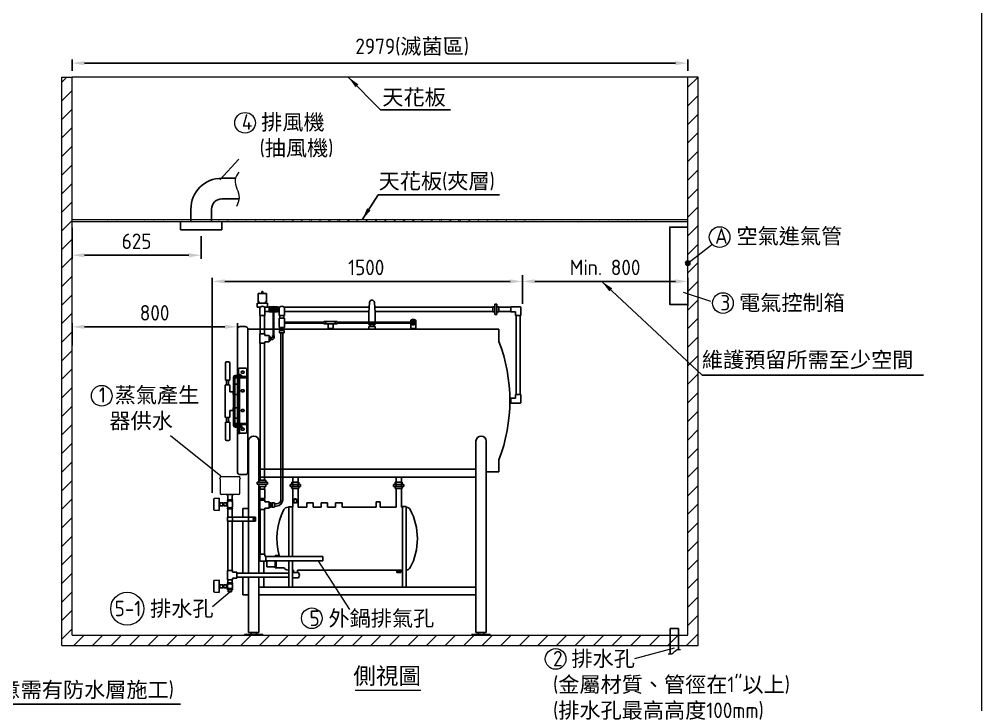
# Model space of a CAD drawing. Header units: millimetres. Extents: x -206886 to -195166, y -25068 to -16828.
# Drawn here: x -199822 to -195166, y -23150 to -19833 of the extents above; entities that cross this region are included whole.
import ezdxf

# ---------------------------------------------------------------- set-up
doc = ezdxf.new("R2010")
doc.units = ezdxf.units.MM
doc.linetypes.add('HIDDEN', pattern=[9.525, 6.35, -3.175])
doc.layers.get('0').update_dxf_attribs({"lineweight": 25})
for name, color, linetype, lineweight in [('D', 3, 'Continuous', 13), ('F', 7, 'Continuous', 15), ('H', 2, 'HIDDEN', 15), ('S', 4, 'Continuous', 15)]:
    doc.layers.add(name, color=color, linetype=linetype, lineweight=lineweight)
doc.styles.get("Standard").update_dxf_attribs({"font": 'KAIU.TTF'})
doc.styles.add('STU25', font='isocp2.shx')
doc.dimstyles.new('STU25', dxfattribs={"dimscale": 30, "dimtxt": 2.5, "dimasz": 2, "dimexe": 0.6, "dimexo": 1, "dimgap": 1, "dimtad": 1, "dimdsep": 46, "dimtxsty": 'STU25', "dimcen": 2, "dimazin": 2, "dimtfac": 1, "dimtmove": 0, "dimatfit": 3, "dimfxl": 0, "dimtolj": 1, "dimtzin": 0, "dimarcsym": 0})
doc.dimstyles.new('STU25$7', dxfattribs={"dimscale": 30, "dimtxt": 2.5, "dimasz": 2, "dimexe": 1.25, "dimexo": 0.625, "dimgap": 1, "dimtad": 0, "dimdec": 4, "dimdsep": 46, "dimtxsty": 'STU25', "dimcen": 2.5, "dimazin": 2, "dimtfac": 1, "dimtdec": 4, "dimtmove": 0, "dimatfit": 3, "dimfxl": 0, "dimtolj": 1, "dimtzin": 0, "dimarcsym": 0})

# ---------------------------------------------------------------- blocks, each defined once
blk = doc.blocks.new('*D1')
at = {"layer": 'D', "color": 0, "linetype": 'Continuous', "lineweight": -2}
for p, q in [((-198888.3, -22123.7), (-198888.3, -21083.5)), ((-197388, -21210.8), (-197388, -21083.5)), ((-198828.3, -21101.5), (-197448, -21101.5))]:
    blk.add_line(p, q, dxfattribs=at)
at = {"layer": 'D', "color": 0}
for points in [[(-198828.3, -21091.5), (-198828.3, -21111.5), (-198888.3, -21101.5)], [(-197448, -21111.5), (-197448, -21091.5), (-197388, -21101.5)]]:
    blk.add_solid(points, dxfattribs=at)
at = {"layer": 'Defpoints', "color": 0}
for p in [(-197388, -21101.5), (-197388, -21240.8), (-198888.3, -22153.7)]:
    blk.add_point(p, dxfattribs=at)
at = {"layer": 'D', "color": 0, "insert": (-198143.7, -21034), "char_height": 75, "attachment_point": 5, "style": 'STU25'}
blk.add_mtext('\\A1;1500', dxfattribs=at)
blk = doc.blocks.new('*D5')
at = {"layer": 'D', "color": 0, "linetype": 'Continuous', "lineweight": -2}
for p, q in [((-199567.1, -20843), (-199567.1, -20992.9)), ((-198942.1, -20882.1), (-198942.1, -20992.9)), ((-199507.1, -20974.9), (-199002.1, -20974.9))]:
    blk.add_line(p, q, dxfattribs=at)
at = {"layer": 'D', "color": 0}
for points in [[(-199507.1, -20964.9), (-199507.1, -20984.9), (-199567.1, -20974.9)], [(-199002.1, -20984.9), (-199002.1, -20964.9), (-198942.1, -20974.9)]]:
    blk.add_solid(points, dxfattribs=at)
at = {"layer": 'Defpoints', "color": 0}
for p in [(-199567.1, -20813), (-198942.1, -20852.1), (-198942.1, -20974.9)]:
    blk.add_point(p, dxfattribs=at)
at = {"layer": 'D', "color": 0, "insert": (-199254.6, -20907.4), "char_height": 75, "attachment_point": 5, "style": 'STU25'}
blk.add_mtext('\\A1;625', dxfattribs=at)
blk = doc.blocks.new('*D13')
at = {"layer": 'D', "color": 0, "lineweight": -2}
for p, q in [((-197388, -21071.5), (-197388, -21083.5)), ((-196588, -21219.5), (-196588, -21083.5)), ((-197328, -21101.5), (-196648, -21101.5))]:
    blk.add_line(p, q, dxfattribs=at)
at = {"layer": 'D', "color": 0}
for points in [[(-197328, -21091.5), (-197328, -21111.5), (-197388, -21101.5)], [(-196648, -21111.5), (-196648, -21091.5), (-196588, -21101.5)]]:
    blk.add_solid(points, dxfattribs=at)
at = {"layer": 'Defpoints', "color": 0}
for p in [(-197388, -21101.5), (-196588, -21101.5), (-196588, -21249.5)]:
    blk.add_point(p, dxfattribs=at)
at = {"layer": 'D', "color": 0, "insert": (-196988, -21034), "char_height": 75, "attachment_point": 5, "style": 'STU25'}
blk.add_mtext('\\A1;{\\Fisocp2.shx;Min. 800}', dxfattribs=at)
blk = doc.blocks.new('*D14')
at = {"layer": 'D', "color": 0, "lineweight": -2}
for p, q in [((-199567.1, -20083), (-199567.1, -20027.5)), ((-199507.1, -20045.5), (-196648, -20045.5)), ((-196588, -20083), (-196588, -20027.5))]:
    blk.add_line(p, q, dxfattribs=at)
at = {"layer": 'D', "color": 0}
for points in [[(-199507.1, -20035.5), (-199507.1, -20055.5), (-199567.1, -20045.5)], [(-196648, -20055.5), (-196648, -20035.5), (-196588, -20045.5)]]:
    blk.add_solid(points, dxfattribs=at)
at = {"layer": 'Defpoints', "color": 0}
for p in [(-196588, -20045.5), (-199567.1, -20113), (-196588, -20113)]:
    blk.add_point(p, dxfattribs=at)
at = {"layer": 'D', "color": 0, "insert": (-197921.4, -19968.3), "char_height": 75, "attachment_point": 5, "style": 'STU25'}
blk.add_mtext('\\A1;2979({\\f標楷體|b0|i0|c136|p65;滅菌區})', dxfattribs=at)
blk = doc.blocks.new('*D16')
at = {"layer": 'D', "color": 0, "lineweight": -2}
for p, q in [((-199567.1, -21411.9), (-199567.1, -21303.2)), ((-198827.1, -21321.2), (-199507.1, -21321.2)), ((-198767.1, -21411.9), (-198767.1, -21303.2))]:
    blk.add_line(p, q, dxfattribs=at)
at = {"layer": 'D', "color": 0}
for points in [[(-199507.1, -21311.2), (-199507.1, -21331.2), (-199567.1, -21321.2)], [(-198827.1, -21331.2), (-198827.1, -21311.2), (-198767.1, -21321.2)]]:
    blk.add_solid(points, dxfattribs=at)
at = {"layer": 'Defpoints', "color": 0}
for p in [(-199567.1, -21321.2), (-199567.1, -21441.9), (-198767.1, -21441.9)]:
    blk.add_point(p, dxfattribs=at)
at = {"layer": 'D', "color": 0, "insert": (-199167.4, -21253.7), "char_height": 75, "attachment_point": 5, "style": 'STU25'}
blk.add_mtext('\\A1;800', dxfattribs=at)

msp = doc.modelspace()

# ---------------------------------------------------------------- hatches: boundary and pattern name
msp.add_hatch(color=256).paths.add_polyline_path([(-196577.238, -21012.983, 1), (-196598.76, -21012.983, 1)])
at = {"layer": 'H', "linetype": 'HIDDEN', "ltscale": 5}
h = msp.add_hatch(dxfattribs=at)
h.set_pattern_fill('ANSI31', color=256, scale=20, style=0)
h.set_pattern_definition([(45, (34727.224, -2757.02), (-44.90128, 44.90128), [])])
h.paths.add_polyline_path([(-199617.072, -20112.983), (-199617.072, -22862.983), (-196537.999, -22862.983), (-196537.999, -20112.983), (-196587.999, -20112.983), (-196587.999, -22812.983), (-199567.072, -22812.983), (-199567.072, -20112.983)])
at = {"layer": 'H'}
h = msp.add_hatch(dxfattribs=at)
h.set_pattern_fill('ANSI31', color=256, scale=10, style=0)
h.set_pattern_definition([(45, (34446.407, -3296.693), (-22.4506403, 22.4506403), [])])
edge = h.paths.add_edge_path()
edge.add_line((-196587.999, -20812.983), (-199567.072, -20812.983))
edge.add_line((-196587.999, -20802.983), (-199567.072, -20802.983))

# ---------------------------------------------------------------- linework, layer by layer
at = {"linetype": 'Continuous'}
for p, q in [((-198842.072, -20602.235), (-198776.152, -20602.235)), ((-198842.072, -20702.235), (-198758.778, -20702.235)), ((-198992.072, -20812.983), (-198992.072, -20752.235)), ((-198892.072, -20812.983), (-198892.072, -20752.235)), ((-199042.072, -20812.983), (-199042.072, -20852.127)), ((-198842.072, -20812.983), (-198842.072, -20852.127)), ((-199042.072, -20852.127), (-198842.072, -20852.127)), ((-198666.072, -21200.26), (-198666.072, -21160.26)), ((-198666.072, -21160.26), (-198626.072, -21160.26)), ((-198649.072, -21160.26), (-198649.072, -21150.26)), ((-198649.072, -21150.26), (-198643.072, -21150.26)), ((-198643.072, -21160.26), (-198643.072, -21150.26)), ((-198626.072, -21200.26), (-198626.072, -21160.26)), ((-198671.072, -21216.77), (-198671.072, -21206.77)), ((-198671.072, -21206.77), (-198621.072, -21206.77)), ((-198671.072, -21226.77), (-198671.072, -21216.77)), ((-198658.572, -21226.77), (-198671.072, -21226.77)), ((-198666.072, -21200.26), (-198661.072, -21200.26)), ((-198661.072, -21206.77), (-198661.072, -21200.26)), ((-198646.072, -21221.77), (-198658.572, -21226.77)), ((-198658.572, -21226.77), (-198658.572, -21266.77)), ((-198633.572, -21226.77), (-198646.072, -21221.77)), ((-198633.572, -21266.77), (-198633.572, -21226.77)), ((-198612.655, -21226.77), (-198633.572, -21226.77)), ((-198621.072, -21226.77), (-198633.572, -21226.77)), ((-198631.072, -21200.26), (-198626.072, -21200.26)), ((-198631.072, -21206.77), (-198631.072, -21200.26)), ((-198621.072, -21216.77), (-198621.072, -21206.77)), ((-198621.072, -21226.77), (-198621.072, -21216.77)), ((-198612.655, -21224.27), (-198612.655, -21249.27)), ((-198612.655, -21224.27), (-198596.873, -21224.27)), ((-198588.437, -21224.27), (-198572.655, -21224.27)), ((-198572.655, -21249.27), (-198572.655, -21224.27)), ((-198552.279, -21221.77), (-198564.779, -21226.77)), ((-198564.779, -21226.77), (-198564.779, -21266.77)), ((-198539.779, -21226.77), (-198552.279, -21221.77)), ((-198539.779, -21266.77), (-198539.779, -21226.77)), ((-198127.928, -21203.377), (-198131.072, -21252.26)), ((-198104.217, -21203.377), (-198101.072, -21252.26)), ((-197531.794, -21224.27), (-197531.794, -21249.27)), ((-197521.794, -21224.27), (-197531.794, -21224.27)), ((-197521.794, -21261.77), (-197521.794, -21211.77)), ((-197511.794, -21211.77), (-197521.794, -21211.77)), ((-197521.794, -21224.27), (-197521.794, -21249.27)), ((-197511.794, -21261.77), (-197511.794, -21211.77)), ((-197511.794, -21224.27), (-197511.794, -21249.27)), ((-197501.794, -21224.27), (-197511.794, -21224.27)), ((-197501.794, -21224.27), (-197501.794, -21249.27)), ((-197443.696, -21226.77), (-197501.794, -21226.77)), ((-197443.696, -21224.27), (-197443.696, -21249.27)), ((-197443.696, -21224.27), (-197397.999, -21224.27)), ((-197395.999, -21266.384), (-197395.999, -21226.27)), ((-198658.572, -21266.77), (-198633.572, -21266.77)), ((-198612.655, -21246.77), (-198633.572, -21246.77)), ((-198612.655, -21249.27), (-198596.873, -21249.27)), ((-198588.437, -21249.27), (-198572.655, -21249.27)), ((-198564.779, -21266.77), (-198539.779, -21266.77)), ((-198564.779, -21278.77), (-198564.779, -21323.77)), ((-198564.779, -21278.77), (-198539.779, -21278.77)), ((-198562.279, -21266.77), (-198562.279, -21278.77)), ((-198542.279, -21266.77), (-198542.279, -21278.77)), ((-198539.779, -21323.77), (-198539.779, -21278.77)), ((-198131.072, -21299.27), (-198131.072, -21252.26)), ((-198101.072, -21299.27), (-198101.072, -21252.26)), ((-197521.794, -21249.27), (-197531.794, -21249.27)), ((-197511.794, -21261.77), (-197521.794, -21261.77)), ((-197501.794, -21249.27), (-197511.794, -21249.27)), ((-197443.696, -21246.77), (-197501.794, -21246.77)), ((-197443.696, -21249.27), (-197420.999, -21249.27)), ((-197420.999, -21249.27), (-197420.999, -21266.384)), ((-197420.999, -21266.384), (-197395.999, -21266.384)), ((-197418.499, -21648.646), (-197418.499, -21266.384)), ((-197398.499, -21648.646), (-197398.499, -21266.384)), ((-197398.499, -21266.384), (-197395.999, -21266.384)), ((-198754.072, -21320.26), (-198729.072, -21320.26)), ((-198564.779, -21323.77), (-198539.779, -21323.77)), ((-198560.664, -21323.77), (-198560.664, -21328.77)), ((-198543.446, -21323.77), (-198543.446, -21328.77)), ((-198328.572, -21306.27), (-198328.572, -21328.647)), ((-198303.572, -21328.647), (-198303.572, -21306.27)), ((-198131.072, -21309.26), (-198131.072, -21303.27)), ((-198131.072, -21309.26), (-198101.072, -21309.26)), ((-198126.072, -21319.26), (-198126.072, -21309.26)), ((-198106.072, -21319.26), (-198106.072, -21309.26)), ((-198101.072, -21309.26), (-198101.072, -21303.27)), ((-197916.072, -21283.647), (-197928.572, -21288.647)), ((-197928.572, -21288.647), (-197928.572, -21299.27)), ((-197928.572, -21303.27), (-197928.572, -21328.647)), ((-197903.572, -21288.647), (-197916.072, -21283.647)), ((-197903.572, -21328.647), (-197903.572, -21288.647)), ((-198658.572, -21355.875), (-198633.572, -21355.875)), ((-198658.572, -21355.875), (-198658.572, -21400.875)), ((-198633.572, -21363.375), (-198633.572, -21355.875)), ((-198613.572, -21363.375), (-198633.572, -21363.375)), ((-198613.572, -21363.375), (-198613.572, -21393.375)), ((-198613.572, -21389.664), (-198613.572, -21367.692)), ((-198613.572, -21367.692), (-198608.572, -21367.692)), ((-198613.572, -21386.985), (-198613.572, -21369.766)), ((-198608.572, -21367.692), (-198608.572, -21389.664)), ((-198563.343, -21328.77), (-198563.343, -21333.77)), ((-198563.343, -21328.77), (-198541.371, -21328.77)), ((-198541.371, -21333.77), (-198563.343, -21333.77)), ((-198563.343, -21338.77), (-198563.343, -21349.648)), ((-198563.343, -21338.77), (-198541.371, -21338.77)), ((-198541.371, -21349.648), (-198563.343, -21349.648)), ((-198560.664, -21328.77), (-198543.446, -21328.77)), ((-198560.664, -21333.77), (-198560.664, -21338.77)), ((-198560.664, -21338.77), (-198543.446, -21338.77)), ((-198543.446, -21333.77), (-198543.446, -21338.77)), ((-198541.371, -21328.77), (-198541.371, -21333.77)), ((-198541.371, -21338.77), (-198541.371, -21349.648)), ((-198328.572, -21328.647), (-198303.572, -21328.647)), ((-197928.572, -21328.647), (-197903.572, -21328.647)), ((-198658.572, -21400.875), (-198633.572, -21400.875)), ((-198633.572, -21393.375), (-198633.572, -21400.875)), ((-198613.572, -21393.375), (-198633.572, -21393.375)), ((-198613.572, -21389.664), (-198608.572, -21389.664)), ((-198825.036, -21580.076), (-198825.036, -21496.349)), ((-198820.036, -21491.349), (-198809.036, -21491.349)), ((-198804.036, -21580.076), (-198804.036, -21496.349)), ((-198777.572, -21556.26), (-198745.572, -21556.26)), ((-198766.539, -21552.224), (-198767.081, -21552.766)), ((-198767.081, -21555.718), (-198767.081, -21552.766)), ((-198767.081, -21555.718), (-198766.539, -21556.26)), ((-198766.539, -21552.224), (-198752.606, -21552.224)), ((-198766.539, -21556.26), (-198752.606, -21556.26)), ((-198752.606, -21552.224), (-198752.063, -21552.766)), ((-198752.063, -21555.718), (-198752.606, -21556.26)), ((-198752.063, -21555.718), (-198752.063, -21552.766)), ((-198745.572, -21556.26), (-198745.572, -21562.26)), ((-198824.536, -21602.51), (-198826.036, -21604.01)), ((-198826.036, -21604.01), (-198826.036, -21758.51)), ((-198825.036, -21580.076), (-198804.036, -21580.076)), ((-198824.536, -21602.51), (-198804.536, -21602.51)), ((-198819.286, -21602.51), (-198819.286, -21580.076)), ((-198809.786, -21602.51), (-198809.786, -21580.076)), ((-198804.536, -21602.51), (-198803.036, -21604.01)), ((-198803.036, -21604.01), (-198803.036, -21636.26)), ((-198785.572, -21563.76), (-198785.557, -21563.76)), ((-198785.572, -21798.26), (-198785.572, -21564.26)), ((-198779.572, -21564.26), (-198779.572, -21798.26)), ((-198779.572, -21564.76), (-198779.572, -21564.76)), ((-198767.072, -21598.76), (-198779.572, -21598.76)), ((-198745.572, -21562.26), (-198777.572, -21562.26)), ((-198762.999, -21788.26), (-198762.999, -21568.26)), ((-198756.146, -21788.26), (-198756.146, -21568.26)), ((-198803.036, -21636.26), (-198789.536, -21636.26)), ((-198788.036, -21637.76), (-198789.536, -21636.26)), ((-198788.036, -21637.76), (-198788.036, -21648.76)), ((-198788.036, -21648.76), (-198785.572, -21648.76)), ((-198779.572, -21648.76), (-198767.072, -21648.76)), ((-197420.999, -21648.646), (-197395.999, -21648.646)), ((-197420.999, -21665.76), (-197420.999, -21648.646)), ((-197398.499, -21648.646), (-197395.999, -21648.646)), ((-197395.999, -21648.646), (-197395.999, -21688.76)), ((-197443.696, -21665.76), (-197443.696, -21690.76)), ((-197443.696, -21665.76), (-197420.999, -21665.76)), ((-197443.696, -21690.76), (-197397.999, -21690.76)), ((-198789.536, -21726.26), (-198803.036, -21726.26)), ((-198803.036, -21726.26), (-198803.036, -21758.51)), ((-198789.536, -21726.26), (-198788.036, -21724.76)), ((-198785.572, -21713.76), (-198788.036, -21713.76)), ((-198788.036, -21713.76), (-198788.036, -21724.76)), ((-198767.072, -21713.76), (-198779.572, -21713.76)), ((-198824.536, -21760.01), (-198826.036, -21758.51)), ((-198825.036, -21782.445), (-198804.036, -21782.445)), ((-198825.036, -21782.445), (-198825.036, -21866.171)), ((-198804.536, -21760.01), (-198824.536, -21760.01)), ((-198819.286, -21760.01), (-198819.286, -21782.445)), ((-198809.786, -21760.01), (-198809.786, -21782.445)), ((-198804.536, -21760.01), (-198803.036, -21758.51)), ((-198804.036, -21782.445), (-198804.036, -21866.171)), ((-198779.572, -21763.76), (-198767.072, -21763.76)), ((-198785.557, -21798.76), (-198785.572, -21798.76)), ((-198767.072, -21798.76), (-198779.572, -21798.76)), ((-198779.572, -21798.76), (-198779.572, -21798.76)), ((-198745.572, -21800.26), (-198777.572, -21800.26)), ((-198745.572, -21806.26), (-198777.572, -21806.26)), ((-198762.999, -21800.26), (-198762.999, -21794.26)), ((-198762.999, -21833.197), (-198762.999, -21806.26)), ((-198762.457, -21837.224), (-198762.999, -21833.197)), ((-198762.457, -21837.224), (-198759.572, -21837.224)), ((-198756.688, -21837.224), (-198759.572, -21837.224)), ((-198756.688, -21837.224), (-198756.146, -21833.197)), ((-198756.146, -21800.26), (-198756.146, -21794.26)), ((-198756.146, -21833.197), (-198756.146, -21806.26)), ((-198745.572, -21800.26), (-198745.572, -21806.26)), ((-198820.036, -21871.171), (-198809.036, -21871.171)), ((-198754.072, -22036.26), (-198729.072, -22036.26)), ((-198663.072, -22062.983), (-198663.072, -22072.983)), ((-198629.072, -22062.983), (-198629.072, -22072.983)), ((-198671.072, -22079.622), (-198672.216, -22079.622)), ((-198671.072, -22082.983), (-198671.072, -22072.983)), ((-198663.072, -22092.983), (-198663.072, -22082.983)), ((-198658.572, -22092.983), (-198633.572, -22092.983)), ((-198658.572, -22106.328), (-198658.572, -22151.328)), ((-198658.572, -22106.328), (-198633.572, -22106.328)), ((-198656.072, -22092.983), (-198656.072, -22106.328)), ((-198636.072, -22092.983), (-198636.072, -22106.328)), ((-198633.572, -22106.328), (-198633.572, -22151.328)), ((-198629.072, -22092.983), (-198629.072, -22082.983)), ((-198621.072, -22082.983), (-198621.072, -22072.983)), ((-198511.072, -22093.26), (-198511.072, -22083.26)), ((-198503.072, -22073.26), (-198503.072, -22083.26)), ((-198503.072, -22103.26), (-198503.072, -22093.26)), ((-198469.072, -22073.26), (-198469.072, -22083.26)), ((-198469.072, -22103.26), (-198469.072, -22093.26)), ((-198461.072, -22093.26), (-198461.072, -22083.26)), ((-198011.072, -22093.26), (-198011.072, -22083.26)), ((-198003.072, -22073.26), (-198003.072, -22083.26)), ((-198003.072, -22103.26), (-198003.072, -22093.26)), ((-197969.072, -22073.26), (-197969.072, -22083.26)), ((-197969.072, -22103.26), (-197969.072, -22093.26)), ((-197961.072, -22093.26), (-197961.072, -22083.26)), ((-198815.353, -22158.54), (-198815.353, -22163.54)), ((-198815.353, -22158.54), (-198790.353, -22158.54)), ((-198815.353, -22163.54), (-198790.353, -22163.54)), ((-198813.003, -22157.136), (-198813.003, -22139.464)), ((-198813.003, -22158.54), (-198792.703, -22158.54)), ((-198792.703, -22157.136), (-198792.703, -22139.464)), ((-198790.353, -22163.54), (-198790.353, -22158.54)), ((-198658.572, -22151.328), (-198633.572, -22151.328)), ((-198658.572, -22160.483), (-198658.572, -22205.483)), ((-198658.572, -22160.483), (-198633.572, -22160.483)), ((-198656.072, -22151.328), (-198656.072, -22160.483)), ((-198636.072, -22151.328), (-198636.072, -22160.483)), ((-198633.572, -22167.983), (-198633.572, -22160.483)), ((-198855.322, -22178.709), (-198852.064, -22178.709)), ((-198855.322, -22181.709), (-198852.064, -22181.709)), ((-198852.064, -22172.709), (-198852.064, -22187.709)), ((-198837.646, -22172.709), (-198852.064, -22172.709)), ((-198852.064, -22187.709), (-198837.646, -22187.709)), ((-198837.646, -22187.709), (-198837.646, -22172.709)), ((-198837.646, -22174.709), (-198833.298, -22174.709)), ((-198837.646, -22185.709), (-198833.298, -22185.709)), ((-198833.298, -22187.709), (-198833.298, -22172.709)), ((-198820.065, -22172.709), (-198833.298, -22172.709)), ((-198833.298, -22187.709), (-198820.065, -22187.709)), ((-198820.065, -22187.709), (-198820.065, -22172.709)), ((-198820.065, -22174.709), (-198815.26, -22174.709)), ((-198820.065, -22185.709), (-198815.26, -22185.709)), ((-198815.353, -22201.877), (-198815.353, -22196.877)), ((-198815.353, -22196.877), (-198790.353, -22196.877)), ((-198815.353, -22201.877), (-198790.353, -22201.877)), ((-198815.26, -22185.709), (-198815.26, -22174.709)), ((-198790.353, -22196.877), (-198790.353, -22201.877)), ((-198658.572, -22205.483), (-198633.572, -22205.483)), ((-198613.572, -22167.983), (-198633.572, -22167.983)), ((-198613.572, -22197.983), (-198633.572, -22197.983)), ((-198633.572, -22197.983), (-198633.572, -22205.483)), ((-198613.572, -22167.983), (-198613.572, -22197.983)), ((-198613.572, -22191.593), (-198613.572, -22174.374)), ((-198613.572, -22174.374), (-198608.572, -22174.374)), ((-198613.572, -22175.983), (-198613.572, -22189.983)), ((-198613.572, -22191.593), (-198608.572, -22191.593)), ((-198608.572, -22172.3), (-198603.572, -22172.3)), ((-198608.572, -22194.272), (-198608.572, -22172.3)), ((-198608.572, -22191.593), (-198608.572, -22174.374)), ((-198608.572, -22194.272), (-198603.572, -22194.272)), ((-198603.572, -22172.3), (-198603.572, -22194.272)), ((-198603.572, -22174.374), (-198598.572, -22174.374)), ((-198603.572, -22191.593), (-198598.572, -22191.593)), ((-198598.572, -22194.272), (-198598.572, -22172.3)), ((-198598.572, -22172.3), (-198587.694, -22172.3)), ((-198598.572, -22191.593), (-198598.572, -22174.374)), ((-198598.572, -22194.272), (-198587.694, -22194.272)), ((-198587.694, -22172.3), (-198587.694, -22194.272)), ((-198587.694, -22178.286), (-198577.279, -22178.286)), ((-198587.694, -22188.286), (-198577.279, -22188.286)), ((-198517.379, -22193.76), (-198522.072, -22193.76)), ((-198812.853, -22242.108), (-198814.853, -22242.108)), ((-198814.853, -22242.108), (-198814.853, -22262.108)), ((-198704.126, -22242.108), (-198812.853, -22242.108)), ((-198791.385, -22242.108), (-198791.385, -22262.108)), ((-198704.126, -22242.108), (-198679.166, -22242.108)), ((-198679.166, -22242.108), (-198679.166, -22262.108)), ((-198679.166, -22262.108), (-198814.853, -22262.108)), ((-198658.572, -22420.483), (-198633.572, -22420.483)), ((-198658.572, -22420.483), (-198658.572, -22450.483)), ((-198633.572, -22430.483), (-198633.572, -22420.483)), ((-198628.572, -22430.483), (-198628.572, -22455.483)), ((-198354.191, -22432.983), (-198628.572, -22432.983)), ((-198354.191, -22452.983), (-198628.572, -22452.983)), ((-198815.353, -22500.483), (-198790.353, -22500.483)), ((-198815.353, -22500.483), (-198815.353, -22545.483)), ((-198790.353, -22507.983), (-198790.353, -22500.483)), ((-198770.353, -22507.983), (-198790.353, -22507.983)), ((-198770.353, -22507.983), (-198770.353, -22537.983)), ((-198517.379, -22512.983), (-198770.353, -22512.983)), ((-198517.379, -22532.983), (-198770.353, -22532.983)), ((-198517.379, -22497.76), (-198522.072, -22497.76)), ((-198500.379, -22535.483), (-198470.972, -22535.483)), ((-198465.972, -22522.983), (-198470.972, -22510.483)), ((-198470.972, -22535.483), (-198465.972, -22522.983)), ((-198855.322, -22574.697), (-198851.33, -22574.697)), ((-198855.322, -22577.697), (-198851.33, -22577.697)), ((-198851.33, -22568.697), (-198851.33, -22583.697)), ((-198836.911, -22568.697), (-198851.33, -22568.697)), ((-198851.33, -22583.697), (-198836.911, -22583.697)), ((-198836.911, -22583.697), (-198836.911, -22568.697)), ((-198836.911, -22570.697), (-198832.564, -22570.697)), ((-198836.911, -22581.697), (-198832.564, -22581.697)), ((-198832.564, -22583.697), (-198832.564, -22568.697)), ((-198819.331, -22568.697), (-198832.564, -22568.697)), ((-198832.564, -22583.697), (-198819.331, -22583.697)), ((-198819.331, -22583.697), (-198819.331, -22568.697)), ((-198819.331, -22570.697), (-198814.525, -22570.697)), ((-198819.331, -22581.697), (-198814.525, -22581.697)), ((-198815.353, -22545.483), (-198790.353, -22545.483)), ((-198815.353, -22559.483), (-198790.353, -22559.483)), ((-198815.353, -22559.483), (-198815.353, -22564.483)), ((-198815.353, -22564.483), (-198790.353, -22564.483)), ((-198812.853, -22545.483), (-198812.853, -22559.483)), ((-198792.853, -22545.483), (-198792.853, -22559.483)), ((-198770.353, -22537.983), (-198790.353, -22537.983)), ((-198790.353, -22537.983), (-198790.353, -22545.483)), ((-198790.353, -22564.483), (-198790.353, -22559.483)), ((-198815.353, -22592.91), (-198815.353, -22587.91)), ((-198815.353, -22587.91), (-198790.353, -22587.91)), ((-198815.353, -22592.91), (-198790.353, -22592.91)), ((-198810.853, -22592.91), (-198810.853, -22604.051)), ((-198810.853, -22604.051), (-198794.853, -22604.051)), ((-198794.853, -22592.91), (-198794.853, -22604.051)), ((-198790.353, -22587.91), (-198790.353, -22592.91)), ((-198643.308, -22809.983), (-198732.308, -22809.983)), ((-198732.308, -22809.983), (-198732.308, -22812.983)), ((-198732.308, -22812.983), (-198643.308, -22812.983)), ((-198701.087, -22799.983), (-198701.087, -22809.983)), ((-198674.529, -22809.983), (-198674.529, -22799.983)), ((-198643.308, -22812.983), (-198643.308, -22809.983)), ((-197543.308, -22809.983), (-197632.308, -22809.983)), ((-197632.308, -22809.983), (-197632.308, -22812.983)), ((-197632.308, -22812.983), (-197543.308, -22812.983)), ((-197601.087, -22799.983), (-197601.087, -22809.983)), ((-197574.529, -22809.983), (-197574.529, -22799.983)), ((-197543.308, -22812.983), (-197543.308, -22809.983)), ((-196632.999, -22780.608), (-196672.999, -22780.608)), ((-196672.999, -22780.608), (-196672.999, -22903.865)), ((-196632.999, -22780.608), (-196632.999, -22882.032))]:
    msp.add_line(p, q, dxfattribs=at)
for p, q in [((-198572.655, -21226.77), (-198564.779, -21226.77)), ((-198539.779, -21226.77), (-198129.433, -21226.77)), ((-198102.712, -21226.77), (-197531.794, -21226.77)), ((-198656.072, -21355.875), (-198656.072, -21266.77)), ((-198656.072, -21266.77), (-198636.072, -21266.77)), ((-198636.072, -21266.77), (-198636.072, -21355.875)), ((-198594.655, -21236.77), (-198594.655, -21363.678)), ((-198590.655, -21236.77), (-198590.655, -21363.678)), ((-198572.655, -21246.77), (-198564.779, -21246.77)), ((-198539.779, -21246.77), (-198130.719, -21246.77)), ((-198101.426, -21246.77), (-197531.794, -21246.77)), ((-198539.779, -21299.27), (-198348.572, -21299.27)), ((-198539.779, -21303.27), (-198348.572, -21303.27)), ((-198283.572, -21296.27), (-198348.572, -21296.27)), ((-198348.572, -21296.27), (-198348.572, -21306.27)), ((-198348.572, -21306.27), (-198283.572, -21306.27)), ((-198338.572, -21296.27), (-198338.572, -21306.27)), ((-198293.572, -21296.27), (-198293.572, -21306.27)), ((-198283.572, -21296.27), (-198283.572, -21306.27)), ((-198283.572, -21299.27), (-197916.072, -21299.27)), ((-198283.572, -21303.27), (-197916.072, -21303.27)), ((-198131.572, -21319.26), (-198100.572, -21319.26)), ((-198131.572, -21333.26), (-198131.572, -21319.26)), ((-198100.572, -21319.26), (-198100.572, -21333.26)), ((-198767.072, -21556.26), (-198767.072, -21333.26)), ((-198716.072, -21333.26), (-198716.072, -22023.26)), ((-198716.072, -21333.26), (-198563.343, -21333.26)), ((-198588.655, -21363.678), (-198596.655, -21363.678)), ((-198596.655, -21363.678), (-198596.655, -21371.678)), ((-198588.655, -21371.678), (-198588.655, -21363.678)), ((-198557.279, -22158.286), (-198557.279, -21349.648)), ((-198547.279, -22158.286), (-198547.279, -21349.648)), ((-198541.371, -21333.26), (-197501.842, -21333.26)), ((-198326.072, -21333.26), (-198326.072, -21328.647)), ((-198306.072, -21333.26), (-198306.072, -21328.647)), ((-197926.072, -21333.26), (-197926.072, -21328.647)), ((-197906.072, -21328.647), (-197906.072, -21333.26)), ((-197906.072, -21333.26), (-197906.072, -21328.647)), ((-197501.842, -21391.971), (-197501.842, -21333.26)), ((-198656.072, -22062.983), (-198656.072, -21400.875)), ((-198636.072, -21400.875), (-198636.072, -22062.983)), ((-198608.572, -21374.678), (-198599.655, -21374.678)), ((-198608.572, -21382.678), (-198599.655, -21382.678)), ((-198753.072, -21556.26), (-198766.072, -21556.26)), ((-198761.572, -21525.952), (-198761.572, -21552.224)), ((-198756.572, -21520.952), (-198726.572, -21520.952)), ((-198721.572, -21525.952), (-198721.572, -21830.569)), ((-198775.572, -21562.26), (-198721.572, -21562.26)), ((-198775.572, -21562.26), (-198775.572, -21568.26)), ((-198775.572, -21568.26), (-198721.572, -21568.26)), ((-198767.072, -21788.26), (-198767.072, -21568.26)), ((-197443.696, -21668.26), (-197448.771, -21668.26)), ((-197448.771, -21688.26), (-197443.696, -21688.26)), ((-197443.696, -21688.26), (-197443.696, -21668.26)), ((-197443.696, -21688.26), (-197443.696, -21668.26)), ((-198775.572, -21788.26), (-198721.572, -21788.26)), ((-198775.572, -21794.26), (-198775.572, -21788.26)), ((-198775.572, -21794.26), (-198721.572, -21794.26)), ((-198767.072, -21800.26), (-198767.072, -21794.26)), ((-198767.072, -22023.26), (-198767.072, -21806.26)), ((-198756.572, -21835.569), (-198726.572, -21835.569)), ((-198712.808, -21879.983), (-198712.808, -21874.983)), ((-198712.808, -21879.983), (-198712.808, -22512.983)), ((-198662.808, -21874.983), (-198662.808, -22072.983)), ((-197612.808, -21874.983), (-197612.808, -22799.983)), ((-197562.808, -21879.983), (-197562.808, -21874.983)), ((-197562.808, -21879.983), (-197562.808, -22799.983)), ((-197501.842, -21964.55), (-197501.842, -22023.26)), ((-198716.072, -22023.26), (-198712.808, -22023.26)), ((-198662.808, -22009.983), (-197612.808, -22009.983)), ((-197562.808, -22023.26), (-197501.842, -22023.26)), ((-198663.072, -22062.983), (-198629.072, -22062.983)), ((-198662.808, -22048.483), (-197612.808, -22048.483)), ((-198662.808, -22048.483), (-197612.808, -22048.483)), ((-198499.36, -22093.26), (-198499.36, -22048.483)), ((-198473.072, -22048.483), (-198473.072, -22093.26)), ((-197999.36, -22093.26), (-197999.36, -22048.483)), ((-197973.072, -22048.483), (-197973.072, -22093.26)), ((-198671.072, -22072.983), (-198621.072, -22072.983)), ((-198671.072, -22082.983), (-198621.072, -22082.983)), ((-198663.072, -22092.983), (-198629.072, -22092.983)), ((-198662.808, -22082.983), (-198662.808, -22512.983)), ((-198511.072, -22083.26), (-198461.072, -22083.26)), ((-198511.072, -22093.26), (-198461.072, -22093.26)), ((-198503.072, -22073.26), (-198469.072, -22073.26)), ((-198503.072, -22103.26), (-198469.072, -22103.26)), ((-198473.36, -22073.26), (-198499.36, -22073.26)), ((-198473.072, -22073.26), (-198499.072, -22073.26)), ((-198473.072, -22073.26), (-198499.072, -22073.26)), ((-198473.072, -22073.26), (-198499.072, -22073.26)), ((-198473.072, -22073.26), (-198499.072, -22073.26)), ((-198499.072, -22103.26), (-198473.072, -22103.26)), ((-198497.072, -22103.26), (-198499.072, -22103.26)), ((-198499.072, -22103.26), (-198473.072, -22103.26)), ((-198499.072, -22103.26), (-198473.072, -22103.26)), ((-198499.072, -22193.26), (-198499.072, -22103.26)), ((-198475.072, -22103.26), (-198473.072, -22103.26)), ((-198473.072, -22103.26), (-198473.072, -22193.26)), ((-198011.072, -22083.26), (-197961.072, -22083.26)), ((-198011.072, -22093.26), (-197961.072, -22093.26)), ((-198003.072, -22073.26), (-197969.072, -22073.26)), ((-198003.072, -22103.26), (-197969.072, -22103.26)), ((-197973.36, -22073.26), (-197999.36, -22073.26)), ((-197973.072, -22073.26), (-197999.072, -22073.26)), ((-197973.072, -22073.26), (-197999.072, -22073.26)), ((-197973.072, -22073.26), (-197999.072, -22073.26)), ((-197999.072, -22103.26), (-197973.072, -22103.26)), ((-197997.072, -22103.26), (-197999.072, -22103.26)), ((-197999.072, -22103.26), (-197973.072, -22103.26)), ((-197999.072, -22193.26), (-197999.072, -22103.26)), ((-197975.072, -22103.26), (-197973.072, -22103.26)), ((-197973.072, -22103.26), (-197973.072, -22193.26)), ((-198802.853, -22132.983), (-198813.003, -22132.983)), ((-198813.003, -22157.136), (-198813.003, -22158.54)), ((-198792.703, -22132.983), (-198802.853, -22132.983)), ((-198792.703, -22158.54), (-198792.703, -22157.136)), ((-198812.853, -22242.108), (-198812.853, -22201.877)), ((-198792.853, -22201.877), (-198792.853, -22242.108)), ((-198741.438, -22200.483), (-198741.438, -22242.108)), ((-198741.438, -22200.483), (-198712.808, -22200.483)), ((-198656.072, -22420.483), (-198656.072, -22205.483)), ((-198636.072, -22205.483), (-198636.072, -22420.483)), ((-198517.379, -22191.76), (-198517.379, -22432.983)), ((-198517.379, -22191.76), (-198500.379, -22191.76)), ((-198500.379, -22191.76), (-198500.379, -22432.983)), ((-198500.379, -22193.26), (-198499.072, -22193.26)), ((-198473.072, -22193.26), (-198431.572, -22193.26)), ((-198431.572, -22172.26), (-198400.572, -22172.26)), ((-198431.572, -22193.26), (-198431.572, -22172.26)), ((-198400.572, -22172.26), (-198400.572, -22193.26)), ((-198400.572, -22193.26), (-198361.572, -22193.26)), ((-198361.572, -22172.26), (-198330.572, -22172.26)), ((-198361.572, -22193.26), (-198361.572, -22172.26)), ((-198330.572, -22172.26), (-198330.572, -22193.26)), ((-198330.572, -22193.26), (-198291.572, -22193.26)), ((-198291.572, -22172.26), (-198260.572, -22172.26)), ((-198291.572, -22193.26), (-198291.572, -22172.26)), ((-198260.572, -22172.26), (-198260.572, -22193.26)), ((-198260.572, -22193.26), (-198096.072, -22193.26)), ((-198096.072, -22168.26), (-198076.072, -22168.26)), ((-198096.072, -22193.26), (-198096.072, -22168.26)), ((-198076.072, -22168.26), (-198076.072, -22193.26)), ((-198076.072, -22193.26), (-197999.072, -22193.26)), ((-197973.072, -22193.26), (-197968.111, -22193.26)), ((-197968.111, -22191.26), (-197968.111, -22579.983)), ((-197968.111, -22191.26), (-197951.111, -22191.26)), ((-197951.111, -22191.26), (-197951.111, -22579.983)), ((-197951.111, -22193.76), (-197950.072, -22193.76)), ((-198812.853, -22500.483), (-198812.853, -22262.108)), ((-198792.853, -22262.108), (-198792.853, -22500.483)), ((-198741.438, -22262.108), (-198741.438, -22512.983)), ((-198628.572, -22430.483), (-198633.572, -22430.483)), ((-198585.007, -22431.76), (-198625.007, -22431.76)), ((-198625.007, -22431.76), (-198625.007, -22432.983)), ((-198585.007, -22426.76), (-198585.007, -22431.76)), ((-198585.007, -22426.76), (-198585.007, -22432.983)), ((-198580.007, -22426.76), (-198585.007, -22426.76)), ((-198580.007, -22426.76), (-198580.007, -22432.983)), ((-198580.007, -22426.76), (-198565.007, -22426.76)), ((-198354.191, -22432.983), (-198354.191, -22452.983)), ((-198628.572, -22455.483), (-198653.572, -22455.483)), ((-198638.554, -22512.983), (-198638.554, -22455.483)), ((-198625.007, -22452.983), (-198625.007, -22482.76)), ((-198585.007, -22482.76), (-198625.007, -22482.76)), ((-198585.007, -22452.983), (-198585.007, -22487.76)), ((-198580.007, -22487.76), (-198585.007, -22487.76)), ((-198580.007, -22452.983), (-198580.007, -22487.76)), ((-198580.007, -22487.76), (-198540.503, -22487.76)), ((-198517.379, -22452.983), (-198517.379, -22579.983)), ((-198500.379, -22452.983), (-198500.379, -22579.983)), ((-198741.438, -22532.983), (-198741.438, -22618.483)), ((-198712.808, -22532.983), (-198712.808, -22799.983)), ((-198662.808, -22532.983), (-198662.808, -22799.983)), ((-198638.554, -22579.983), (-198638.554, -22532.983)), ((-198500.379, -22498.26), (-198496.072, -22498.26)), ((-198500.379, -22510.483), (-198470.972, -22510.483)), ((-198496.072, -22510.483), (-198496.072, -22498.26)), ((-198476.072, -22498.26), (-197968.111, -22498.26)), ((-198476.072, -22498.26), (-198476.072, -22510.483)), ((-197996.072, -22498.26), (-197996.072, -22510.26)), ((-197996.072, -22510.26), (-197976.072, -22510.26)), ((-197976.072, -22498.26), (-197976.072, -22510.26)), ((-198662.808, -22579.983), (-197612.808, -22579.983)), ((-198741.438, -22618.483), (-198712.808, -22618.483)), ((-198662.808, -22618.483), (-197612.808, -22618.483)), ((-198662.808, -22618.483), (-198638.554, -22618.483)), ((-198712.808, -22799.983), (-198662.808, -22799.983)), ((-197612.808, -22799.983), (-197562.808, -22799.983))]:
    msp.add_line(p, q)
at = {"color": 7, "linetype": 'Continuous', "lineweight": 15}
for p, q in [((-198850.853, -22045.983), (-198754.853, -22045.983)), ((-198850.853, -22045.983), (-198850.853, -22052.2)), ((-198850.853, -22057.767), (-198850.853, -22127.983)), ((-198754.853, -22052.2), (-198754.853, -22045.983)), ((-198754.853, -22127.983), (-198754.853, -22057.767)), ((-198759.853, -22132.983), (-198845.853, -22132.983))]:
    msp.add_line(p, q, dxfattribs=at)
at = {"color": 7, "linetype": 'Continuous'}
for p, q in [((-198880.322, -22153.691), (-198880.322, -22206.726)), ((-198855.849, -22150.51), (-198878.427, -22151.694)), ((-198855.322, -22209.407), (-198855.322, -22151.01)), ((-198855.849, -22209.907), (-198878.427, -22208.724)), ((-198880.322, -22549.679), (-198880.322, -22602.715)), ((-198855.849, -22546.499), (-198878.427, -22547.682)), ((-198855.322, -22605.396), (-198855.322, -22546.998)), ((-198855.849, -22605.895), (-198878.427, -22604.712))]:
    msp.add_line(p, q, dxfattribs=at)
at = {"linetype": 'Continuous'}
msp.add_lwpolyline([(-196587.999, -20839.114), (-196675.585, -20839.114), (-196675.585, -21212.983), (-196587.999, -21212.983)], dxfattribs=at)
for points in [[(-198590.655, -21243.877), (-198585.5, -21240.901), (-198585.5, -21232.639), (-198592.655, -21228.508), (-198599.81, -21232.639), (-198599.81, -21240.901), (-198594.655, -21243.877)], [(-197921.93, -21303.27), (-197921.93, -21304.652), (-197916.072, -21308.034), (-197910.215, -21304.652), (-197910.215, -21297.888), (-197916.072, -21294.506), (-197921.93, -21297.888), (-197921.93, -21299.27)]]:
    msp.add_lwpolyline(points)
for points in [[(-198744.072, -21535.514), (-198739.072, -21535.514, -1), (-198739.072, -21545.514), (-198744.072, -21545.514, -1)], [(-198744.072, -21625.322), (-198739.072, -21625.322, -1), (-198739.072, -21635.322), (-198744.072, -21635.322, -1)], [(-198744.072, -21731.198), (-198739.072, -21731.198, 1), (-198739.072, -21721.198), (-198744.072, -21721.198, 1)], [(-198744.072, -21821.007), (-198739.072, -21821.007, 1), (-198739.072, -21811.007), (-198744.072, -21811.007, 1)]]:
    msp.add_lwpolyline(points, format="xyb", close=True, dxfattribs=at)
for centre, radius in [((-196587.999, -21012.983), 10.761), ((-198486.072, -22163.26), 10), ((-198486.072, -22163.26), 8), ((-197986.072, -22504.26), 2.5)]:
    msp.add_circle(centre, radius)
msp.add_circle((-198685.126, -22252.108), 5.623, dxfattribs=at)
for centre, radius, start, end in [((-198842.072, -20752.235), 150, 90, 180), ((-198842.072, -20752.235), 50, 90, 180), ((-198116.072, -21204.14), 11.88, 3.680791, 176.319209), ((-197397.999, -21226.27), 2, 0, 90), ((-198754.072, -21333.26), 13, 90, 180), ((-198729.072, -21333.26), 13, 0, 90), ((-198820.036, -21496.349), 5, 90, 180), ((-198809.036, -21496.349), 5, 0, 90), ((-198777.572, -21564.26), 8, 90, 180), ((-198777.572, -21564.26), 2, 90, 180), ((-197397.999, -21688.76), 2, 270, 0), ((-198777.572, -21798.26), 8, 180, 270), ((-198777.572, -21798.26), 2, 180, 270), ((-198820.036, -21866.171), 5, 180, 270), ((-198809.036, -21866.171), 5, 270, 0), ((-198754.072, -22023.26), 13, 180, 270), ((-198729.072, -22023.26), 13, 270, 0), ((-198772.328, -22180.209), 42.931, 157.153781, 202.846219), ((-198833.377, -22180.209), 42.931, 337.153781, 22.846219), ((-198577.279, -22158.286), 30, 270, 0), ((-198577.279, -22158.286), 20, 270, 0), ((-198274.072, -22345.76), 302, 152.335996, 195.557893), ((-198793.206, -22576.197), 22.053, 147.917364, 212.082636), ((-198812.5, -22576.197), 22.053, 327.917364, 32.082636)]:
    msp.add_arc(centre, radius, start, end, dxfattribs=at)
for centre, radius, start, end in [((-198592.655, -21236.77), 13.193, 278.719684, 261.280316), ((-198592.655, -21236.77), 2, 0, 180), ((-197916.072, -21301.27), 11.113, 190.368194, 169.631806), ((-197916.072, -21301.27), 9.013, 192.821376, 167.178624), ((-197916.072, -21301.27), 2, 270, 90), ((-198599.655, -21371.678), 11, 270, 0), ((-198599.655, -21371.678), 3, 270, 0), ((-198756.572, -21525.952), 5, 90, 180), ((-198726.572, -21525.952), 5, 0, 90), ((-198726.572, -21830.569), 5, 270, 0), ((-198687.808, -21874.983), 25, 0, 180), ((-197587.808, -21874.983), 25, 0, 180), ((-197950.08, -22215.76), 22, 27.664004, 89.976896), ((-198198.072, -22345.76), 302, 0, 27.664004), ((-198198.072, -22345.76), 302, 332.335996, 0), ((-198653.572, -22450.483), 5, 180, 270), ((-197950.08, -22475.76), 22, 270.023104, 332.335996)]:
    msp.add_arc(centre, radius, start, end)
at = {"lineweight": -3}
msp.add_arc((-198246.367, -21678.26), 797.671, 338.966919, 21.033081, dxfattribs=at)
at = {"color": 7, "linetype": 'Continuous', "lineweight": 15}
for centre, radius, start, end in [((-198850.853, -22054.983), 2.5, 96.15064, 263.84936), ((-198851.153, -22052.2), 0.3, 276.15064, 0), ((-198851.153, -22057.767), 0.3, 0, 83.84936), ((-198754.553, -22052.2), 0.3, 180, 263.84936), ((-198754.553, -22057.767), 0.3, 96.15064, 180), ((-198754.853, -22054.983), 2.5, 276.15064, 83.84936), ((-198845.853, -22127.983), 5, 180, 270), ((-198822.363, -22142.983), 10, 20.605558, 90), ((-198783.343, -22142.983), 10, 90, 159.394442), ((-198759.853, -22127.983), 5, 270, 0)]:
    msp.add_arc(centre, radius, start, end, dxfattribs=at)
at = {"color": 7, "linetype": 'Continuous'}
for centre, radius, start, end in [((-198878.322, -22153.691), 2, 93, 180), ((-198855.822, -22151.01), 0.5, 0, 93), ((-198878.322, -22206.726), 2, 180, 267), ((-198855.822, -22209.407), 0.5, 267, 0), ((-198878.322, -22549.679), 2, 93, 180), ((-198855.822, -22546.998), 0.5, 0, 93), ((-198878.322, -22602.715), 2, 180, 267), ((-198855.822, -22605.396), 0.5, 267, 0)]:
    msp.add_arc(centre, radius, start, end, dxfattribs=at)
at = {"linetype": 'ByBlock'}
for centre, start, end in [((-198522.064, -22215.76), 90.023104, 152.335996), ((-198522.064, -22475.76), 213.055731, 269.976896)]:
    msp.add_arc(centre, 22, start, end, dxfattribs=at)
at = {"layer": 'D', "linetype": 'Continuous'}
msp.add_line((-198852.377, -20610.187), (-198759.307, -20510.624), dxfattribs=at)
at = {"layer": 'D'}
for p, q in [((-196587.999, -21012.983), (-196473.92, -20924.65)), ((-196610.432, -21153.585), (-196478.719, -21196.906)), ((-199090.442, -21847.761), (-198847.028, -22041.959)), ((-198377.018, -22451.785), (-198224.292, -22688.846)), ((-198803.491, -22604.971), (-198887.298, -22676.401)), ((-196653.413, -22875.153), (-196846.043, -22927.455)), ((-198197.82, -23078.214), (-197879.114, -23078.214))]:
    msp.add_line(p, q, dxfattribs=at)
for centre, radius in [((-198730.019, -20334.338), 50), ((-196434.087, -20887.309), 50), ((-196417.951, -21206.325), 50), ((-199423.081, -21654.784), 50), ((-199299.968, -22685.056), 80), ((-198406.942, -22731.302), 50), ((-197227.193, -22927.835), 50)]:
    msp.add_circle(centre, radius, dxfattribs=at)
for points in [[(-198759.838, -20572.658), (-198778.1, -20610.563), (-198758.433, -20696.901), (-198771.076, -20739.017)], [(-196683.663, -22902.725), (-196665.334, -22902.725), (-196638.928, -22882.856), (-196623.706, -22882.856)]]:
    msp.add_spline(points, degree=3, dxfattribs=at)
at = {"layer": 'F', "color": 6}
msp.add_lwpolyline([(-206885.747, -16828.259), (-206885.747, -25068.259), (-195165.747, -25068.259), (-195165.747, -16828.259)], close=True, dxfattribs=at)
msp.add_lwpolyline([(-206885.747, -16828.259), (-206885.747, -25068.259), (-195165.747, -25068.259), (-195165.747, -16828.259)], close=True, dxfattribs=at)
at = {"layer": 'S', "linetype": 'Continuous'}
for p, q in [((-199617.072, -22862.983), (-199617.072, -20112.983)), ((-199617.072, -20112.983), (-199567.072, -20112.983)), ((-199567.072, -22812.983), (-199567.072, -20112.983)), ((-196587.999, -20112.983), (-199567.072, -20112.983)), ((-196587.999, -22812.983), (-196587.999, -20112.983)), ((-196537.999, -20112.983), (-196587.999, -20112.983)), ((-196537.999, -22862.983), (-196537.999, -20112.983)), ((-196587.999, -20802.983), (-199567.072, -20802.983)), ((-196587.999, -20812.983), (-199567.072, -20812.983)), ((-199567.072, -22812.983), (-196587.999, -22812.983)), ((-199617.072, -22862.983), (-196537.999, -22862.983))]:
    msp.add_line(p, q, dxfattribs=at)

# ---------------------------------------------------------------- texts
at = {"layer": 'D', "color": 11, "attachment_point": 1}
for s, insert, char_height in [('{\\C3;天花板 }', (-198065.94, -20172.982), 75), ('{\\Fisocp2.shx;\\C3;4 \\f標楷體|b0|i0|c136|p65;排風機\\P\\Fisocp2.shx;  (\\f標楷體|b0|i0|c136|p65;抽風機\\Fisocp2.shx;)}', (-198745.339, -20293.529), 75), ('{\\C3;天花板\\Fisocp2.shx;(\\f標楷體|b0|i0|c136|p65;夾層\\Fisocp2.shx;)}', (-198083.428, -20578.778), 75), ('{\\Fisocp2.shx;\\C3;A \\f標楷體|b0|i0|c136|p65;空氣進氣管}', (-196455.802, -20844.666), 75), ('{\\Fisocp2.shx;\\C3;3 \\f標楷體|b0|i0|c136|p65;電氣控制箱}', (-196430.034, -21167.004), 75), ('{\\C3;維護預留所需至少空間}', (-196519.79, -21442.891), 75), ('{\\Fisocp2.shx;\\C3;1\\Fisocp3.shx; \\f標楷體|b0|i0|c136|p65;蒸氣產生\\P 器供水}', (-199437.174, -21613.251), 75), ('{\\Fisocp2.shx;\\C3;5 \\f標楷體|b0|i0|c136|p65;外鍋排氣孔}', (-198418.124, -22693.589), 75), ('{\\Fisocp2.shx;\\C3;2 \\f標楷體|b0|i0|c136|p65;排水孔\\P\\Fisocp2.shx;(\\f標楷體|b0|i0|c136|p65;金屬材質、管徑在\\Fisocp2.shx;1"\\f標楷體|b0|i0|c136|p65;以上\\Fisocp2.shx;)\\P(\\f標楷體|b0|i0|c136|p65;排水孔最高高度\\Fisocp2.shx;100mm)}', (-197239.639, -22889.013), 75), ('側視圖', (-198206.179, -22969.591), 80), ('{\\C3;地板\\Fisocp2.shx;(\\f標楷體|b0|i0|c136|p65;注意需有防水層施工\\Fisocp2.shx;)}', (-200249.777, -23039.291), 75)]:
    msp.add_mtext(s, dxfattribs=dict(at, insert=insert, char_height=char_height))
at = {"layer": 'D', "color": 11, "insert": (-199360.712, -22646.422), "char_height": 75, "attachment_point": 1, "style": 'STU25'}
msp.add_mtext('{\\C3;5-1 \\f標楷體|b0|i0|c136|p65;排水孔}', dxfattribs=at)

# ---------------------------------------------------------------- dimensions: what is measured, and where the dimension line sits
at = {"layer": 'D'}
dim = msp.add_linear_dim(base=(-196587.999, -20045.527), p1=(-199567.072, -20112.983), p2=(-196587.999, -20112.983), text='<>({\\f標楷體|b0|i0|c136|p65;滅菌區})', dimstyle='STU25', override={"dimdec": 0}, dxfattribs=at)
dim.commit()
dim.dimension.update_dxf_attribs({"geometry": '*D14', "text_midpoint": (-197921.371, -20045.527), "dimtype": 160})
at = {"layer": 'D', "linetype": 'Continuous'}
dim = msp.add_linear_dim(base=(-198942.072, -20974.94), p1=(-199567.072, -20812.983), p2=(-198942.072, -20852.127), dimstyle='STU25', dxfattribs=at)
dim.commit()
dim.dimension.update_dxf_attribs({"geometry": '*D5', "text_midpoint": (-199254.572, -20907.44)})
at = {"layer": 'D'}
dim = msp.add_linear_dim(base=(-196587.999, -21101.494), p1=(-197387.999, -21101.494), p2=(-196587.999, -21249.518), text='{\\Fisocp2.shx;Min. <>}', dimstyle='STU25', dxfattribs=at)
dim.commit()
dim.dimension.update_dxf_attribs({"geometry": '*D13', "text_midpoint": (-196987.999, -21033.994)})
at = {"layer": 'D', "linetype": 'Continuous'}
dim = msp.add_linear_dim(base=(-197387.999, -21101.494), p1=(-198888.322, -22153.691), p2=(-197387.999, -21240.766), dimstyle='STU25', override={"dimdec": 0}, dxfattribs=at)
dim.commit()
dim.dimension.update_dxf_attribs({"geometry": '*D1', "text_midpoint": (-198143.661, -21101.494), "dimtype": 160})
at = {"layer": 'D'}
dim = msp.add_linear_dim(base=(-199567.072, -21321.231), p1=(-198767.072, -21441.855), p2=(-199567.072, -21441.855), dimstyle='STU25', dxfattribs=at)
dim.commit()
dim.dimension.update_dxf_attribs({"geometry": '*D16', "text_midpoint": (-199167.447, -21321.231), "dimtype": 160})

# ---------------------------------------------------------------- leaders
for points in [[(-198230.338, -20112.983), (-198073.873, -20271.995), (-197735.18, -20271.995)], [(-198163.187, -20802.983), (-198085.51, -20682.126), (-197499.404, -20682.126)], [(-197004.394, -21101.494), (-196518.418, -21555.642), (-195447.17, -21555.642)], [(-200514.204, -22812.983), (-200249.089, -23147.146), (-199041.897, -23147.146)]]:
    msp.add_leader(points, dimstyle='STU25$7', override={"dimgap": 1, "dimtad": 0}, dxfattribs=at)

doc.saveas('drawing.dxf')
